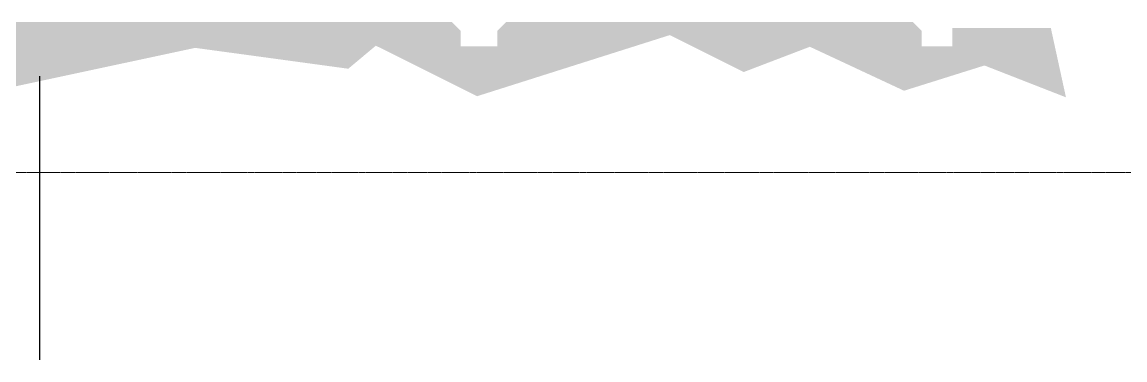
# Model space of a CAD drawing. Header units: inches. Extents: x -3905 to 10892, y 1064 to 9590.
# Drawn here: x 1646.5 to 2007.8, y 2928 to 3038.8 of the extents above; entities that cross this region are included whole.
import ezdxf

# ---------------------------------------------------------------- set-up
doc = ezdxf.new("R2010")
doc.units = ezdxf.units.IN
doc.header["$MEASUREMENT"] = 0
doc.linetypes.add('MYDIVIDE', pattern=[0.9375, 0.75, -0.0625, 0, -0.0625, 0, -0.0625])
doc.layers.add('Foundation', color=210, linetype='Continuous')
doc.layers.add('SECTIONS', color=70, linetype='Continuous', lineweight=0)

msp = doc.modelspace()

# ---------------------------------------------------------------- hatches: boundary and pattern name
at = {"layer": 'SECTIONS', "lineweight": 5}
h = msp.add_hatch(dxfattribs=at)
h.set_pattern_fill('EARTH', color=256, scale=24)
h.set_pattern_definition([(0, (28.4826, -35.8425), (6, 6), [6, -6]), (0, (28.4826, -33.5925), (6, 6), [6, -6]), (0, (28.4826, -31.3425), (6, 6), [6, -6]), (90, (29.2326, -30.5925), (-6, 6), [6, -6]), (90, (31.4826, -30.5925), (-6, 6), [6, -6]), (90, (33.7326, -30.5925), (-6, 6), [6, -6])])
h.paths.add_polyline_path([(1368.22855, 3034.79458), (1364.22855, 3038.79458), (1151.22855, 3038.79458), (1151.22855, 2992.73208), (1156.22855, 2992.73208), (1156.22855, 2980.73208), (1138.22855, 2980.73208), (1138.22855, 2992.73208), (1143.22855, 2992.73208), (1143.22855, 2994.04458), (1124.62903, 2994.04458), (1124.62903, 2972.29137), (1154.21841, 2968.69011), (1176.59092, 2984.89585), (1163.73702, 3002.64104), (1188.13795, 3012.98581), (1171.53905, 3026.31054), (1267.23208, 3021.9878), (1306.49557, 3025.23015), (1337.88916, 3020.18836), (1366.39603, 3015.86564), (1396.34626, 3016.22695), (1419.44043, 3030.63206), (1473.20652, 3024.14976), (1541.76731, 3032.4327), (1558.36625, 3023.42952), (1592.64665, 3023.42952), (1600.38612, 3027.76063), (1606.35878, 3032.07257), (1634.14396, 3015.50671), (1703.24471, 3030.31925), (1753.40235, 3023.47683), (1762.42347, 3031.03951), (1795.62136, 3014.47365), (1827.3758, 3024.55721), (1858.74705, 3034.5191), (1882.94615, 3022.39646), (1904.59691, 3030.67939), (1935.44028, 3016.25931), (1961.78206, 3024.54224), (1988.48468, 3014.09854), (1983.53998, 3036.79458), (1951.22855, 3036.79458), (1951.22855, 3030.79458), (1941.22855, 3030.79458), (1941.22855, 3035.89331), (1938.32728, 3038.79458), (1805.12982, 3038.79458), (1802.22855, 3035.89331), (1802.22855, 3030.79458), (1790.22855, 3030.79458), (1790.22855, 3035.89331), (1787.32728, 3038.79458), (1571.45612, 3038.79458), (1568.55485, 3035.89331), (1568.55485, 3030.79458), (1556.55485, 3030.79458), (1556.55485, 3035.89331), (1553.65358, 3038.79458), (1398.12982, 3038.79458), (1395.22855, 3035.89331), (1395.22855, 3030.79458), (1383.22855, 3030.79458), (1383.22855, 3024.79458), (1368.22855, 3024.79458)])

# ---------------------------------------------------------------- linework, layer by layer
at = {"layer": 'Foundation'}
msp.add_line((1652.24486, 3021.0484), (1652.24486, 2927.95383), dxfattribs=at)
at = {"layer": 'SECTIONS', "linetype": 'MYDIVIDE'}
msp.add_line((2092.64091, 2989.42844), (941.3017, 2989.42844), dxfattribs=at)

doc.saveas('drawing.dxf')
